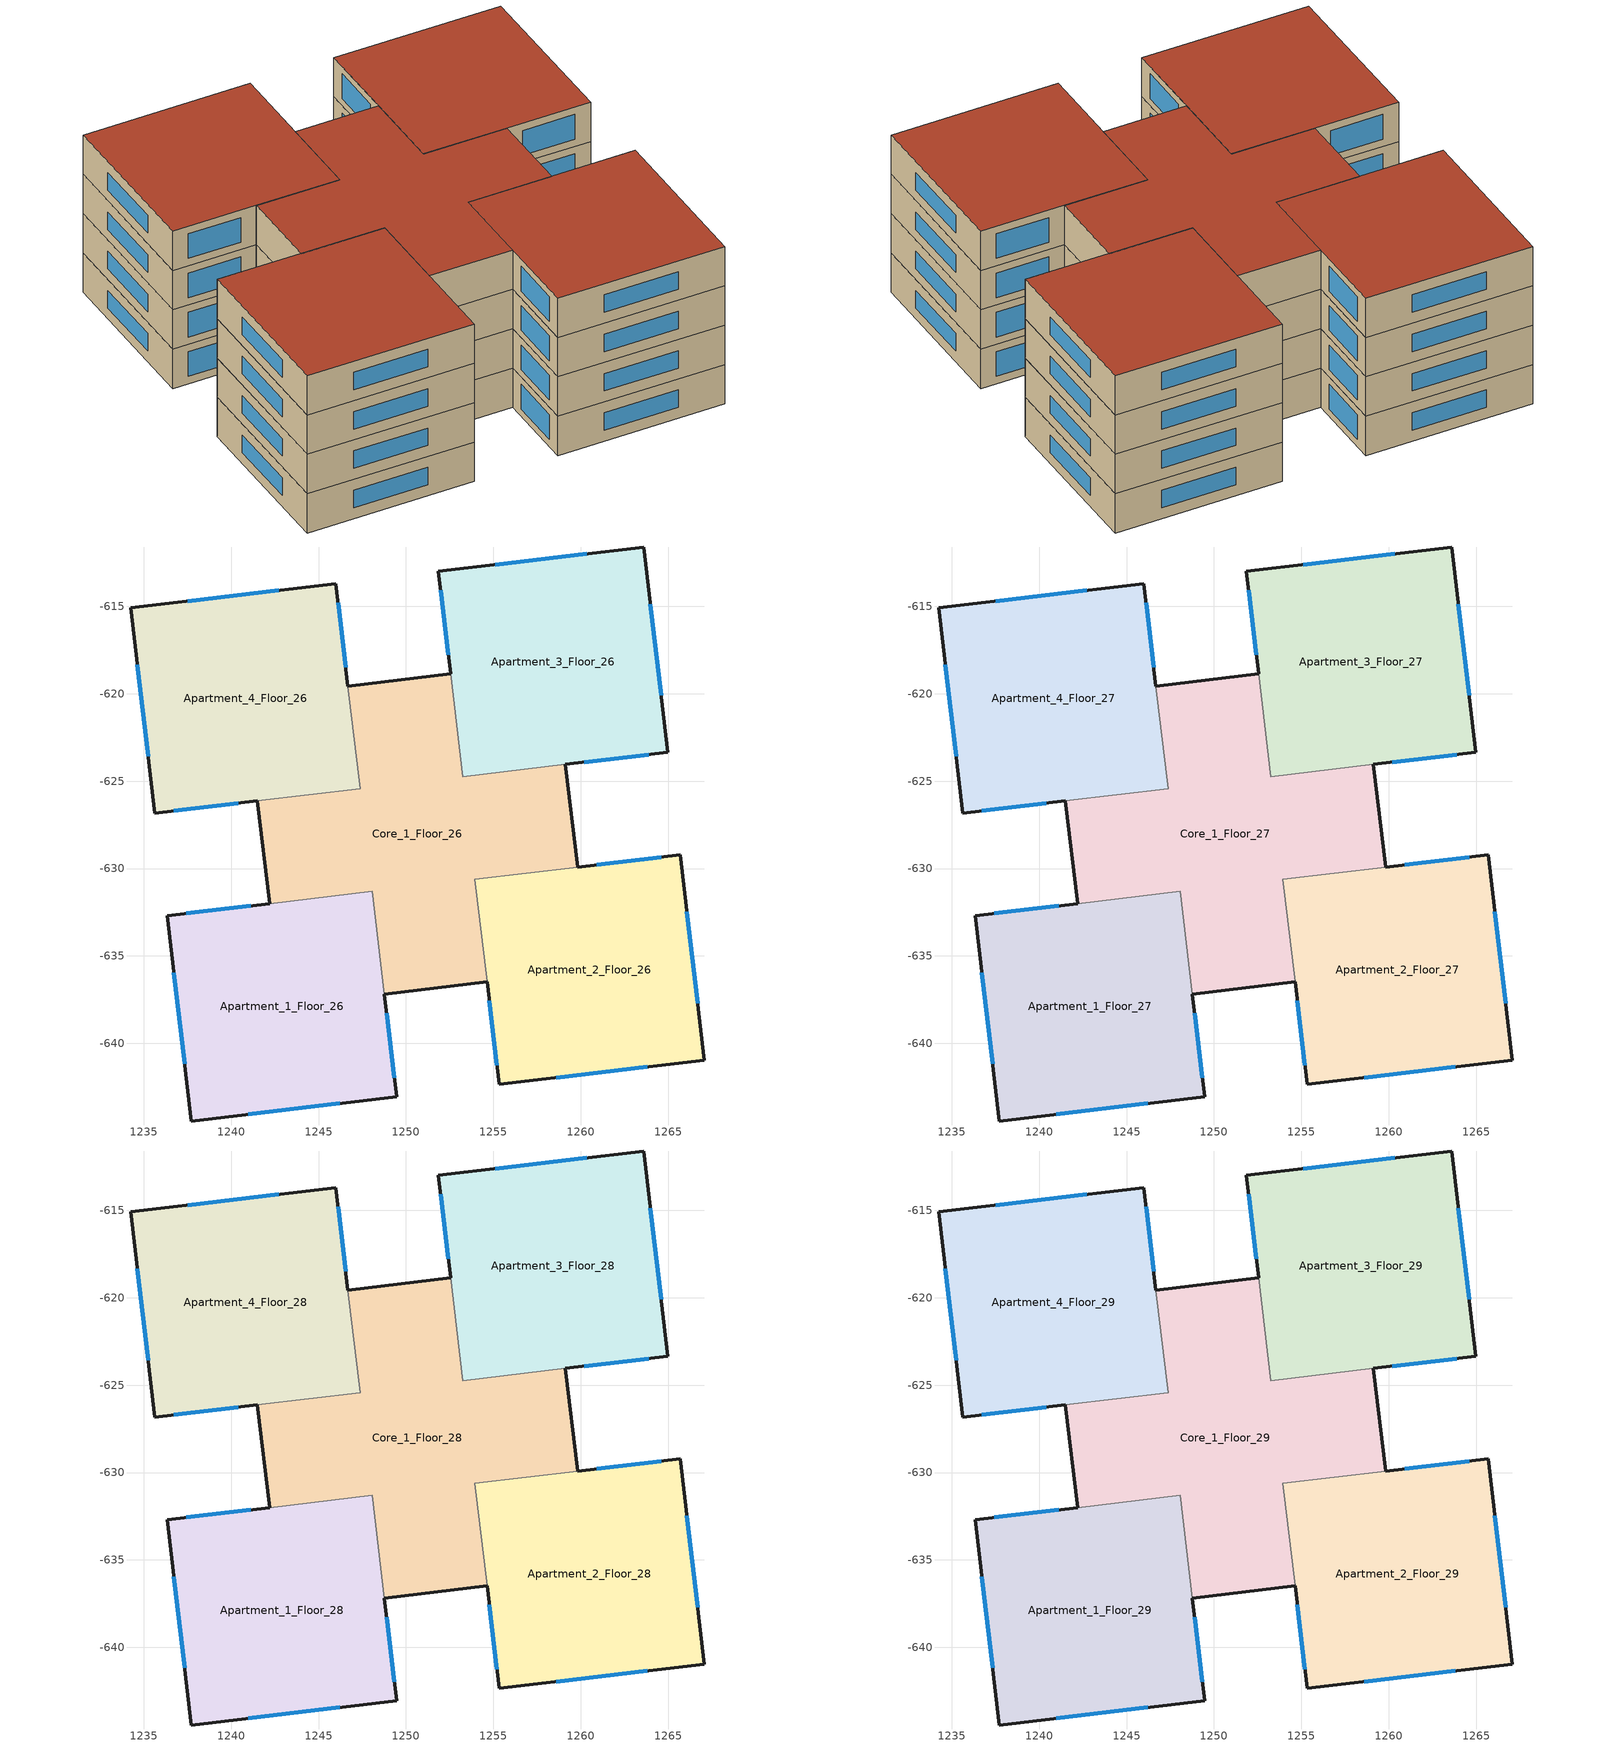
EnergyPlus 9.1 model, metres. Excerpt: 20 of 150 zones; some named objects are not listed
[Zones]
Apartment_1_Floor_26
 floor to Apartment_1_Floor_25 (IS_FLOOR_A-5282 Reversed): 1249.47,-643.05 1237.72,-644.45 1236.33,-632.7 1248.07,-631.31 z78
 wall outside (IS_WALL_ABD_5282_1_2_BLOCK): 1242.2,-632.01 1236.33,-632.7 1237.72,-644.45 1249.47,-643.05 1248.77,-637.18 z78:81
 wall to Core_1_Floor_26 (IS_INTERNALWALL_RESIDENTIAL+OFFICEREF): 1248.77,-637.18 1248.07,-631.31 1242.2,-632.01 z78:81
 window (IS_WIN_DGCL_ALUMIN_140X95_3.95_.65_.63): 1236.72,-635.97 1237.33,-641.18 / 1240.99,-644.06 1246.2,-643.44 z78.83:80.17; 1249.34,-641.96 1248.9,-638.27 / 1241.11,-632.14 1237.42,-632.57 z78.56:80.44
Apartment_2_Floor_26
 floor to Apartment_2_Floor_25 (IS_FLOOR_A-5282 Reversed): 1267.08,-640.96 1255.34,-642.36 1253.94,-630.61 1265.69,-629.22 z78
 wall outside (IS_WALL_ABD_5282_1_2_BLOCK): 1254.64,-636.49 1255.34,-642.36 1267.08,-640.96 1265.69,-629.22 1259.82,-629.92 z78:81
 wall to Core_1_Floor_26 (IS_INTERNALWALL_RESIDENTIAL+OFFICEREF): 1259.82,-629.92 1253.94,-630.61 1254.64,-636.49 z78:81
 window (IS_WIN_DGCL_ALUMIN_140X95_3.95_.65_.63): 1254.77,-637.58 1255.21,-641.26 / 1264.6,-629.35 1260.91,-629.79 z78.56:80.44; 1258.6,-641.97 1263.82,-641.35 / 1266.69,-637.7 1266.08,-632.48 z78.83:80.17
Apartment_3_Floor_26
 floor to Apartment_3_Floor_25 (IS_FLOOR_A-5282 Reversed): 1264.99,-623.35 1253.25,-624.74 1251.85,-613 1263.6,-611.6 z78
 wall outside (IS_WALL_ABD_5282_1_2_BLOCK): 1259.12,-624.04 1264.99,-623.35 1263.6,-611.6 1251.85,-613 1252.55,-618.87 z78:81
 wall to Core_1_Floor_26 (IS_INTERNALWALL_RESIDENTIAL+OFFICEREF): 1252.55,-618.87 1253.25,-624.74 1259.12,-624.04 z78:81
 window (IS_WIN_DGCL_ALUMIN_140X95_3.95_.65_.63): 1251.98,-614.09 1252.42,-617.78 / 1260.21,-623.91 1263.9,-623.48 z78.56:80.44; 1264.6,-620.08 1263.98,-614.87 / 1260.33,-611.99 1255.12,-612.61 z78.83:80.17
Apartment_4_Floor_26
 floor to Apartment_4_Floor_25 (IS_FLOOR_A-5282 Reversed): 1247.38,-625.44 1235.63,-626.83 1234.24,-615.09 1245.98,-613.69 z78
 wall outside (IS_WALL_ABD_5282_1_2_BLOCK): 1246.68,-619.57 1245.98,-613.69 1234.24,-615.09 1235.63,-626.83 1241.5,-626.13 z78:81
 wall to Core_1_Floor_26 (IS_INTERNALWALL_RESIDENTIAL+OFFICEREF): 1241.5,-626.13 1247.38,-625.44 1246.68,-619.57 z78:81
 window (IS_WIN_DGCL_ALUMIN_140X95_3.95_.65_.63): 1234.63,-618.35 1235.24,-623.57 / 1242.72,-614.08 1237.5,-614.7 z78.83:80.17; 1236.72,-626.7 1240.41,-626.26 / 1246.55,-618.47 1246.11,-614.79 z78.56:80.44
Core_1_Floor_26
 floor to Core_1_Floor_25 (IS_FLOOR_A-5282 Reversed): 1259.82,-629.92 1253.94,-630.61 1254.64,-636.49 1248.77,-637.18 1248.07,-631.31 1242.2,-632.01 1241.5,-626.13 1247.38,-625.44 1246.68,-619.57 1252.55,-618.87 1253.25,-624.74 1259.12,-624.04 z78
 wall outside (IS_WALL_ABD_5282_1_2_BLOCK): 1248.77,-637.18 1254.64,-636.49 / 1241.5,-626.13 1242.2,-632.01 / 1252.55,-618.87 1246.68,-619.57 / 1259.82,-629.92 1259.12,-624.04 z78:81
Apartment_1_Floor_27
 floor to Apartment_1_Floor_26 (IS_FLOOR_A-5282 Reversed): 1249.47,-643.05 1237.72,-644.45 1236.33,-632.7 1248.07,-631.31 z81
 wall outside (IS_WALL_ABD_5282_1_2_BLOCK): 1242.2,-632.01 1236.33,-632.7 1237.72,-644.45 1249.47,-643.05 1248.77,-637.18 z81:84
 wall to Core_1_Floor_27 (IS_INTERNALWALL_RESIDENTIAL+OFFICEREF): 1248.77,-637.18 1248.07,-631.31 1242.2,-632.01 z81:84
 window (IS_WIN_DGCL_ALUMIN_140X95_3.95_.65_.63): 1236.72,-635.97 1237.33,-641.18 / 1240.99,-644.06 1246.2,-643.44 z81.83:83.17; 1249.34,-641.96 1248.9,-638.27 / 1241.11,-632.14 1237.42,-632.57 z81.56:83.44
Apartment_2_Floor_27
 floor to Apartment_2_Floor_26 (IS_FLOOR_A-5282 Reversed): 1267.08,-640.96 1255.34,-642.36 1253.94,-630.61 1265.69,-629.22 z81
 wall outside (IS_WALL_ABD_5282_1_2_BLOCK): 1254.64,-636.49 1255.34,-642.36 1267.08,-640.96 1265.69,-629.22 1259.82,-629.92 z81:84
 wall to Core_1_Floor_27 (IS_INTERNALWALL_RESIDENTIAL+OFFICEREF): 1259.82,-629.92 1253.94,-630.61 1254.64,-636.49 z81:84
 window (IS_WIN_DGCL_ALUMIN_140X95_3.95_.65_.63): 1254.77,-637.58 1255.21,-641.26 / 1264.6,-629.35 1260.91,-629.79 z81.56:83.44; 1258.6,-641.97 1263.82,-641.35 / 1266.69,-637.7 1266.08,-632.48 z81.83:83.17
Apartment_3_Floor_27
 floor to Apartment_3_Floor_26 (IS_FLOOR_A-5282 Reversed): 1264.99,-623.35 1253.25,-624.74 1251.85,-613 1263.6,-611.6 z81
 wall outside (IS_WALL_ABD_5282_1_2_BLOCK): 1259.12,-624.04 1264.99,-623.35 1263.6,-611.6 1251.85,-613 1252.55,-618.87 z81:84
 wall to Core_1_Floor_27 (IS_INTERNALWALL_RESIDENTIAL+OFFICEREF): 1252.55,-618.87 1253.25,-624.74 1259.12,-624.04 z81:84
 window (IS_WIN_DGCL_ALUMIN_140X95_3.95_.65_.63): 1251.98,-614.09 1252.42,-617.78 / 1260.21,-623.91 1263.9,-623.48 z81.56:83.44; 1264.6,-620.08 1263.98,-614.87 / 1260.33,-611.99 1255.12,-612.61 z81.83:83.17
Apartment_4_Floor_27
 floor to Apartment_4_Floor_26 (IS_FLOOR_A-5282 Reversed): 1247.38,-625.44 1235.63,-626.83 1234.24,-615.09 1245.98,-613.69 z81
 wall outside (IS_WALL_ABD_5282_1_2_BLOCK): 1246.68,-619.57 1245.98,-613.69 1234.24,-615.09 1235.63,-626.83 1241.5,-626.13 z81:84
 wall to Core_1_Floor_27 (IS_INTERNALWALL_RESIDENTIAL+OFFICEREF): 1241.5,-626.13 1247.38,-625.44 1246.68,-619.57 z81:84
 window (IS_WIN_DGCL_ALUMIN_140X95_3.95_.65_.63): 1234.63,-618.35 1235.24,-623.57 / 1242.72,-614.08 1237.5,-614.7 z81.83:83.17; 1236.72,-626.7 1240.41,-626.26 / 1246.55,-618.47 1246.11,-614.79 z81.56:83.44
Core_1_Floor_27
 floor to Core_1_Floor_26 (IS_FLOOR_A-5282 Reversed): 1259.82,-629.92 1253.94,-630.61 1254.64,-636.49 1248.77,-637.18 1248.07,-631.31 1242.2,-632.01 1241.5,-626.13 1247.38,-625.44 1246.68,-619.57 1252.55,-618.87 1253.25,-624.74 1259.12,-624.04 z81
 wall outside (IS_WALL_ABD_5282_1_2_BLOCK): 1248.77,-637.18 1254.64,-636.49 / 1241.5,-626.13 1242.2,-632.01 / 1252.55,-618.87 1246.68,-619.57 / 1259.82,-629.92 1259.12,-624.04 z81:84
Apartment_1_Floor_28
 floor to Apartment_1_Floor_27 (IS_FLOOR_A-5282 Reversed): 1249.47,-643.05 1237.72,-644.45 1236.33,-632.7 1248.07,-631.31 z84
 wall outside (IS_WALL_ABD_5282_1_2_BLOCK): 1242.2,-632.01 1236.33,-632.7 1237.72,-644.45 1249.47,-643.05 1248.77,-637.18 z84:87
 wall to Core_1_Floor_28 (IS_INTERNALWALL_RESIDENTIAL+OFFICEREF): 1248.77,-637.18 1248.07,-631.31 1242.2,-632.01 z84:87
 window (IS_WIN_DGCL_ALUMIN_140X95_3.95_.65_.63): 1236.72,-635.97 1237.33,-641.18 / 1240.99,-644.06 1246.2,-643.44 z84.83:86.17; 1249.34,-641.96 1248.9,-638.27 / 1241.11,-632.14 1237.42,-632.57 z84.56:86.44
Apartment_2_Floor_28
 floor to Apartment_2_Floor_27 (IS_FLOOR_A-5282 Reversed): 1267.08,-640.96 1255.34,-642.36 1253.94,-630.61 1265.69,-629.22 z84
 wall outside (IS_WALL_ABD_5282_1_2_BLOCK): 1254.64,-636.49 1255.34,-642.36 1267.08,-640.96 1265.69,-629.22 1259.82,-629.92 z84:87
 wall to Core_1_Floor_28 (IS_INTERNALWALL_RESIDENTIAL+OFFICEREF): 1259.82,-629.92 1253.94,-630.61 1254.64,-636.49 z84:87
 window (IS_WIN_DGCL_ALUMIN_140X95_3.95_.65_.63): 1254.77,-637.58 1255.21,-641.26 / 1264.6,-629.35 1260.91,-629.79 z84.56:86.44; 1258.6,-641.97 1263.82,-641.35 / 1266.69,-637.7 1266.08,-632.48 z84.83:86.17
Apartment_3_Floor_28
 floor to Apartment_3_Floor_27 (IS_FLOOR_A-5282 Reversed): 1264.99,-623.35 1253.25,-624.74 1251.85,-613 1263.6,-611.6 z84
 wall outside (IS_WALL_ABD_5282_1_2_BLOCK): 1259.12,-624.04 1264.99,-623.35 1263.6,-611.6 1251.85,-613 1252.55,-618.87 z84:87
 wall to Core_1_Floor_28 (IS_INTERNALWALL_RESIDENTIAL+OFFICEREF): 1252.55,-618.87 1253.25,-624.74 1259.12,-624.04 z84:87
 window (IS_WIN_DGCL_ALUMIN_140X95_3.95_.65_.63): 1251.98,-614.09 1252.42,-617.78 / 1260.21,-623.91 1263.9,-623.48 z84.56:86.44; 1264.6,-620.08 1263.98,-614.87 / 1260.33,-611.99 1255.12,-612.61 z84.83:86.17
Apartment_4_Floor_28
 floor to Apartment_4_Floor_27 (IS_FLOOR_A-5282 Reversed): 1247.38,-625.44 1235.63,-626.83 1234.24,-615.09 1245.98,-613.69 z84
 wall outside (IS_WALL_ABD_5282_1_2_BLOCK): 1246.68,-619.57 1245.98,-613.69 1234.24,-615.09 1235.63,-626.83 1241.5,-626.13 z84:87
 wall to Core_1_Floor_28 (IS_INTERNALWALL_RESIDENTIAL+OFFICEREF): 1241.5,-626.13 1247.38,-625.44 1246.68,-619.57 z84:87
 window (IS_WIN_DGCL_ALUMIN_140X95_3.95_.65_.63): 1234.63,-618.35 1235.24,-623.57 / 1242.72,-614.08 1237.5,-614.7 z84.83:86.17; 1236.72,-626.7 1240.41,-626.26 / 1246.55,-618.47 1246.11,-614.79 z84.56:86.44
Core_1_Floor_28
 floor to Core_1_Floor_27 (IS_FLOOR_A-5282 Reversed): 1259.82,-629.92 1253.94,-630.61 1254.64,-636.49 1248.77,-637.18 1248.07,-631.31 1242.2,-632.01 1241.5,-626.13 1247.38,-625.44 1246.68,-619.57 1252.55,-618.87 1253.25,-624.74 1259.12,-624.04 z84
 wall outside (IS_WALL_ABD_5282_1_2_BLOCK): 1248.77,-637.18 1254.64,-636.49 / 1241.5,-626.13 1242.2,-632.01 / 1252.55,-618.87 1246.68,-619.57 / 1259.82,-629.92 1259.12,-624.04 z84:87
Apartment_1_Floor_29
 floor to Apartment_1_Floor_28 (IS_FLOOR_A-5282 Reversed): 1249.47,-643.05 1237.72,-644.45 1236.33,-632.7 1248.07,-631.31 z87
 wall outside (IS_WALL_ABD_5282_1_2_BLOCK): 1242.2,-632.01 1236.33,-632.7 1237.72,-644.45 1249.47,-643.05 1248.77,-637.18 z87:90
 wall to Core_1_Floor_29 (IS_INTERNALWALL_RESIDENTIAL+OFFICEREF): 1248.77,-637.18 1248.07,-631.31 1242.2,-632.01 z87:90
 window (IS_WIN_DGCL_ALUMIN_140X95_3.95_.65_.63): 1236.72,-635.97 1237.33,-641.18 / 1240.99,-644.06 1246.2,-643.44 z87.83:89.17; 1249.34,-641.96 1248.9,-638.27 / 1241.11,-632.14 1237.42,-632.57 z87.56:89.44
 roof outside (IS_ROOF-A-5282): 1236.33,-632.7 1237.72,-644.45 1249.47,-643.05 1248.07,-631.31 z90
Apartment_2_Floor_29
 floor to Apartment_2_Floor_28 (IS_FLOOR_A-5282 Reversed): 1267.08,-640.96 1255.34,-642.36 1253.94,-630.61 1265.69,-629.22 z87
 wall outside (IS_WALL_ABD_5282_1_2_BLOCK): 1254.64,-636.49 1255.34,-642.36 1267.08,-640.96 1265.69,-629.22 1259.82,-629.92 z87:90
 wall to Core_1_Floor_29 (IS_INTERNALWALL_RESIDENTIAL+OFFICEREF): 1259.82,-629.92 1253.94,-630.61 1254.64,-636.49 z87:90
 window (IS_WIN_DGCL_ALUMIN_140X95_3.95_.65_.63): 1254.77,-637.58 1255.21,-641.26 / 1264.6,-629.35 1260.91,-629.79 z87.56:89.44; 1258.6,-641.97 1263.82,-641.35 / 1266.69,-637.7 1266.08,-632.48 z87.83:89.17
 roof outside (IS_ROOF-A-5282): 1253.94,-630.61 1255.34,-642.36 1267.08,-640.96 1265.69,-629.22 z90
Apartment_3_Floor_29
 floor to Apartment_3_Floor_28 (IS_FLOOR_A-5282 Reversed): 1264.99,-623.35 1253.25,-624.74 1251.85,-613 1263.6,-611.6 z87
 wall outside (IS_WALL_ABD_5282_1_2_BLOCK): 1259.12,-624.04 1264.99,-623.35 1263.6,-611.6 1251.85,-613 1252.55,-618.87 z87:90
 wall to Core_1_Floor_29 (IS_INTERNALWALL_RESIDENTIAL+OFFICEREF): 1252.55,-618.87 1253.25,-624.74 1259.12,-624.04 z87:90
 window (IS_WIN_DGCL_ALUMIN_140X95_3.95_.65_.63): 1251.98,-614.09 1252.42,-617.78 / 1260.21,-623.91 1263.9,-623.48 z87.56:89.44; 1264.6,-620.08 1263.98,-614.87 / 1260.33,-611.99 1255.12,-612.61 z87.83:89.17
 roof outside (IS_ROOF-A-5282): 1251.85,-613 1253.25,-624.74 1264.99,-623.35 1263.6,-611.6 z90
Apartment_4_Floor_29
 floor to Apartment_4_Floor_28 (IS_FLOOR_A-5282 Reversed): 1247.38,-625.44 1235.63,-626.83 1234.24,-615.09 1245.98,-613.69 z87
 wall outside (IS_WALL_ABD_5282_1_2_BLOCK): 1246.68,-619.57 1245.98,-613.69 1234.24,-615.09 1235.63,-626.83 1241.5,-626.13 z87:90
 wall to Core_1_Floor_29 (IS_INTERNALWALL_RESIDENTIAL+OFFICEREF): 1241.5,-626.13 1247.38,-625.44 1246.68,-619.57 z87:90
 window (IS_WIN_DGCL_ALUMIN_140X95_3.95_.65_.63): 1234.63,-618.35 1235.24,-623.57 / 1242.72,-614.08 1237.5,-614.7 z87.83:89.17; 1236.72,-626.7 1240.41,-626.26 / 1246.55,-618.47 1246.11,-614.79 z87.56:89.44
 roof outside (IS_ROOF-A-5282): 1234.24,-615.09 1235.63,-626.83 1247.38,-625.44 1245.98,-613.69 z90
Core_1_Floor_29
 floor to Core_1_Floor_28 (IS_FLOOR_A-5282 Reversed): 1259.82,-629.92 1253.94,-630.61 1254.64,-636.49 1248.77,-637.18 1248.07,-631.31 1242.2,-632.01 1241.5,-626.13 1247.38,-625.44 1246.68,-619.57 1252.55,-618.87 1253.25,-624.74 1259.12,-624.04 z87
 wall outside (IS_WALL_ABD_5282_1_2_BLOCK): 1248.77,-637.18 1254.64,-636.49 / 1241.5,-626.13 1242.2,-632.01 / 1252.55,-618.87 1246.68,-619.57 / 1259.82,-629.92 1259.12,-624.04 z87:90
 roof outside (IS_ROOF-A-5282): 1246.68,-619.57 1247.38,-625.44 1241.5,-626.13 1242.2,-632.01 1248.07,-631.31 1248.77,-637.18 1254.64,-636.49 1253.94,-630.61 1259.82,-629.92 1259.12,-624.04 1253.25,-624.74 1252.55,-618.87 z90
[Building]
Building 1: North Axis {deg}=0; Terrain=City; Solar Distribution=FullExterior; Maximum Number of Warmup Days=25; Minimum Number of Warmup Days=6
[Site:Location]
Tel Aviv-Bet Dagan	ISR: Latitude {deg}=32; Longitude {deg}=34.82; Time Zone {hr}=2; Elevation {m}=35
[SizingPeriod:DesignDay] Month=8; Day of Month=21; Day Type=SummerDesignDay; Daily Dry-Bulb Temperature Range {deltaC}=11.03; Dry-Bulb Temperature Range Modifier Type=DefaultMultipliers; Barometric Pressure {Pa}=100942; Wind Speed {m/s}=5.1; Wind Direction {deg}=259; Rain Indicator=No; Snow Indicator=No; Daylight Saving Time Indicator=No; Solar Model Indicator=ASHRAEClearSky; Sky Clearness=1.2
Name | Maximum Dry-Bulb Temperature {C} | Humidity Condition Type | Wetbulb or DewPoint at Maximum Dry-Bulb {C} | Enthalpy at Maximum Dry-Bulb {J/kg}
Ann Clg .4% Condns DB=>MWB | 33.5 | Wetbulb | 18.92
Ann Clg .4% Condns DP=>MDB | 24.5 | Dewpoint | 23.6
Ann Clg .4% Condns Enth=>MDB | 27.5 | Enthalpy |  | 75935
Ann Clg .4% Condns WB=>MDB | 32.8 | Wetbulb | 25.028
[Material] Roughness=MediumRough; Thermal Absorptance=0.9; Visible Absorptance=0.7
Name | Thickness {m} | Conductivity {W/m-K} | Density {kg/m3} | Specific Heat {J/kg-K} | Solar Absorptance
IS_Bitumen | 0.005 | 0.17 | 1100 | 1660 | 0.45
IS_CB1-13-23x50x25-095 | 0.23 | 0.25 | 825 | 970 | 0.44
IS_CB42-4-10x50x20-020 | 0.1 | 0.55 | 893 | 970 | 0.44
IS_Cement Mortar | 0.025 | 1.4 | 2000 | 900 | 0.4
IS_Light Concrete w/light Coarse Aggregate w/Non Quartz Sand-1600 | 0.05 | 1 | 1600 | 970 | 0.44
IS_Lime-Cement Mortar | 0.02 | 0.87 | 1800 | 860 | 0.4
IS_Marble | 0.04 | 3.5 | 2800 | 900 | 0.76
IS_Regular Concrete w/regular aggregate and w/Quartz sand_14cm | 0.14 | 2.1 | 2400 | 970 | 0.44
IS_Rigid-Polystyrene-Foam-made-from-granular-material-3cm | 0.03 | 0.04 | 20 | 1300 | 0.44
IS_Rigid-Polystyrene-Foam-made-from-granular-material-4.5cm | 0.045 | 0.04 | 20 | 1300 | 0.44
IS_Rigid-Polystyrene-Foam-made-from-granular-material-4cm | 0.04 | 0.04 | 20 | 1300 | 0.44
IS_Sand | 0.1 | 1.4 | 1600 | 830 | 0.44
[WindowMaterial:Blind] Slat Orientation=Horizontal; Slat Width {m}=0.025; Slat Separation {m}=0.018; Slat Thickness {m}=0.00025; Slat Angle {deg}=89.1; Slat Conductivity {W/m-K}=0.1; Slat Beam Solar Transmittance=0.2; Front Side Slat Beam Solar Reflectance=0.2; Back Side Slat Beam Solar Reflectance=0.2; Slat Diffuse Solar Transmittance=0.2; Front Side Slat Diffuse Solar Reflectance=0.2; Back Side Slat Diffuse Solar Reflectance=0.2; Slat Beam Visible Transmittance=0.2; Front Side Slat Beam Visible Reflectance=0.2; Back Side Slat Beam Visible Reflectance=0.2; Slat Diffuse Visible Transmittance=0.2; Front Side Slat Diffuse Visible Reflectance=0.2; Back Side Slat Diffuse Visible Reflectance=0.2; Slat Infrared Hemispherical Transmittance=0; Front Side Slat Infrared Hemispherical Emissivity=0.9; Back Side Slat Infrared Hemispherical Emissivity=0.9; Blind to Glass Distance {m}=0.0624985; Blind Top Opening Multiplier=1; Blind Bottom Opening Multiplier=1; Blind Left Side Opening Multiplier=1; Blind Right Side Opening Multiplier=1; Minimum Slat Angle {deg}=0; Maximum Slat Angle {deg}=180
IS_BLIND-Horizontal-0.025-0.018-89.0999985212-0.062498457901; IS_BLIND-Horizontal-0.025-0.018-89.0999987926-0.0624984579019; IS_BLIND-Horizontal-0.025-0.018-89.0999991462-0.0624984579031; IS_BLIND-Horizontal-0.025-0.018-89.1-0.062498457906; IS_BLIND-Horizontal-0.025-0.018-89.1000008538-0.0624984579089; IS_BLIND-Horizontal-0.025-0.018-89.1000012074-0.0624984579102
[WindowMaterial:SimpleGlazingSystem]
ISw_DgCl_Alumin_140x95_3.95_.65_.63: U-Factor {W/m2-K}=3.95; Solar Heat Gain Coefficient=0.65; Visible Transmittance=0.63
[Construction]
IS_FLOOR_A-5282 Reversed: IS_Marble, IS_Cement Mortar, IS_Sand, IS_Light Concrete w/light Coarse Aggregate w/Non Quartz Sand-1600, IS_Rigid-Polystyrene-Foam-made-from-granular-material-4cm, IS_Regular Concrete w/regular aggregate and w/Quartz sand_14cm, IS_Cement Mortar
IS_INTERNALWALL_RESIDENTIAL+OFFICEREF: IS_Lime-Cement Mortar, IS_CB42-4-10x50x20-020, IS_Cement Mortar
IS_ROOF-A-5282: IS_Bitumen, IS_Light Concrete w/light Coarse Aggregate w/Non Quartz Sand-1600, IS_Rigid-Polystyrene-Foam-made-from-granular-material-4.5cm, IS_Regular Concrete w/regular aggregate and w/Quartz sand_14cm, IS_Lime-Cement Mortar
IS_WALL_ABD_5282_1_2_BLOCK: IS_Cement Mortar, IS_Rigid-Polystyrene-Foam-made-from-granular-material-3cm, IS_CB1-13-23x50x25-095, IS_Lime-Cement Mortar
IS_WIN_DGCL_ALUMIN_140X95_3.95_.65_.63: ISw_DgCl_Alumin_140x95_3.95_.65_.63
[Zone]
Apartment_1_Floor_26; Apartment_1_Floor_27; Apartment_1_Floor_28; Apartment_1_Floor_29; Apartment_2_Floor_26; Apartment_2_Floor_27; Apartment_2_Floor_28; Apartment_2_Floor_29; Apartment_3_Floor_26; Apartment_3_Floor_27; Apartment_3_Floor_28; Apartment_3_Floor_29; Apartment_4_Floor_26; Apartment_4_Floor_27; Apartment_4_Floor_28; Apartment_4_Floor_29; Core_1_Floor_26; Core_1_Floor_27; Core_1_Floor_28; Core_1_Floor_29
[InternalMass] Construction=IS_INTERNALWALL_RESIDENTIAL+OFFICEREF; Surface Area {m2}=243.354
Name | Zone
Apartment_1_Floor_26-Interior walls | Apartment_1_Floor_26
Apartment_1_Floor_27-Interior walls | Apartment_1_Floor_27
Apartment_1_Floor_28-Interior walls | Apartment_1_Floor_28
Apartment_1_Floor_29-Interior walls | Apartment_1_Floor_29
Apartment_2_Floor_26-Interior walls | Apartment_2_Floor_26
Apartment_2_Floor_27-Interior walls | Apartment_2_Floor_27
Apartment_2_Floor_28-Interior walls | Apartment_2_Floor_28
Apartment_2_Floor_29-Interior walls | Apartment_2_Floor_29
Apartment_3_Floor_26-Interior walls | Apartment_3_Floor_26
Apartment_3_Floor_27-Interior walls | Apartment_3_Floor_27
Apartment_3_Floor_28-Interior walls | Apartment_3_Floor_28
Apartment_3_Floor_29-Interior walls | Apartment_3_Floor_29
Apartment_4_Floor_26-Interior walls | Apartment_4_Floor_26
Apartment_4_Floor_27-Interior walls | Apartment_4_Floor_27
Apartment_4_Floor_28-Interior walls | Apartment_4_Floor_28
Apartment_4_Floor_29-Interior walls | Apartment_4_Floor_29
[Daylighting:Controls] Lighting Control Type=Continuous; Glare Calculation Azimuth Angle of View Direction Clockwise from Zone y-Axis {deg}=0; Maximum Allowable Discomfort Glare Index=22; Fraction of Zone Controlled by Reference Point 1=1; Illuminance Setpoint at Reference Point 1 {lux}=500
Name | Zone | Glare Calculation Daylighting Reference Point | Daylighting Reference Point Name 1
Apartment_1_Floor_26 DaylightingControls | Apartment_1_Floor_26 | Daylighting Control 30 | Daylighting Control 30
Apartment_1_Floor_27 DaylightingControls | Apartment_1_Floor_27 | Daylighting Control 31 | Daylighting Control 31
Apartment_1_Floor_28 DaylightingControls | Apartment_1_Floor_28 | Daylighting Control 32 | Daylighting Control 32
Apartment_1_Floor_29 DaylightingControls | Apartment_1_Floor_29 | Daylighting Control 33 | Daylighting Control 33
Apartment_2_Floor_26 DaylightingControls | Apartment_2_Floor_26 | Daylighting Control 59 | Daylighting Control 59
Apartment_2_Floor_27 DaylightingControls | Apartment_2_Floor_27 | Daylighting Control 60 | Daylighting Control 60
Apartment_2_Floor_28 DaylightingControls | Apartment_2_Floor_28 | Daylighting Control 61 | Daylighting Control 61
Apartment_2_Floor_29 DaylightingControls | Apartment_2_Floor_29 | Daylighting Control 62 | Daylighting Control 62
Apartment_3_Floor_26 DaylightingControls | Apartment_3_Floor_26 | Daylighting Control 88 | Daylighting Control 88
Apartment_3_Floor_27 DaylightingControls | Apartment_3_Floor_27 | Daylighting Control 89 | Daylighting Control 89
Apartment_3_Floor_28 DaylightingControls | Apartment_3_Floor_28 | Daylighting Control 90 | Daylighting Control 90
Apartment_3_Floor_29 DaylightingControls | Apartment_3_Floor_29 | Daylighting Control 91 | Daylighting Control 91
Apartment_4_Floor_26 DaylightingControls | Apartment_4_Floor_26 | Daylighting Control 117 | Daylighting Control 117
Apartment_4_Floor_27 DaylightingControls | Apartment_4_Floor_27 | Daylighting Control 118 | Daylighting Control 118
Apartment_4_Floor_28 DaylightingControls | Apartment_4_Floor_28 | Daylighting Control 119 | Daylighting Control 119
Apartment_4_Floor_29 DaylightingControls | Apartment_4_Floor_29 | Daylighting Control 120 | Daylighting Control 120
[ZoneControl:Thermostat] Control Object Type 1=ThermostatSetpoint:DualSetpoint
Name | Zone or ZoneList | Control Type Schedule | Control Name 1
Apartment_1_Floor_26 Thermostat | Apartment_1_Floor_26 | Apartment_1_Floor_26 Thermostat Schedule | dualSetPtThermostatApartment_1_Floor_26
Apartment_1_Floor_27 Thermostat | Apartment_1_Floor_27 | Apartment_1_Floor_27 Thermostat Schedule | dualSetPtThermostatApartment_1_Floor_27
Apartment_1_Floor_28 Thermostat | Apartment_1_Floor_28 | Apartment_1_Floor_28 Thermostat Schedule | dualSetPtThermostatApartment_1_Floor_28
Apartment_1_Floor_29 Thermostat | Apartment_1_Floor_29 | Apartment_1_Floor_29 Thermostat Schedule | dualSetPtThermostatApartment_1_Floor_29
Apartment_2_Floor_26 Thermostat | Apartment_2_Floor_26 | Apartment_2_Floor_26 Thermostat Schedule | dualSetPtThermostatApartment_2_Floor_26
Apartment_2_Floor_27 Thermostat | Apartment_2_Floor_27 | Apartment_2_Floor_27 Thermostat Schedule | dualSetPtThermostatApartment_2_Floor_27
Apartment_2_Floor_28 Thermostat | Apartment_2_Floor_28 | Apartment_2_Floor_28 Thermostat Schedule | dualSetPtThermostatApartment_2_Floor_28
Apartment_2_Floor_29 Thermostat | Apartment_2_Floor_29 | Apartment_2_Floor_29 Thermostat Schedule | dualSetPtThermostatApartment_2_Floor_29
Apartment_3_Floor_26 Thermostat | Apartment_3_Floor_26 | Apartment_3_Floor_26 Thermostat Schedule | dualSetPtThermostatApartment_3_Floor_26
Apartment_3_Floor_27 Thermostat | Apartment_3_Floor_27 | Apartment_3_Floor_27 Thermostat Schedule | dualSetPtThermostatApartment_3_Floor_27
Apartment_3_Floor_28 Thermostat | Apartment_3_Floor_28 | Apartment_3_Floor_28 Thermostat Schedule | dualSetPtThermostatApartment_3_Floor_28
Apartment_3_Floor_29 Thermostat | Apartment_3_Floor_29 | Apartment_3_Floor_29 Thermostat Schedule | dualSetPtThermostatApartment_3_Floor_29
Apartment_4_Floor_26 Thermostat | Apartment_4_Floor_26 | Apartment_4_Floor_26 Thermostat Schedule | dualSetPtThermostatApartment_4_Floor_26
Apartment_4_Floor_27 Thermostat | Apartment_4_Floor_27 | Apartment_4_Floor_27 Thermostat Schedule | dualSetPtThermostatApartment_4_Floor_27
Apartment_4_Floor_28 Thermostat | Apartment_4_Floor_28 | Apartment_4_Floor_28 Thermostat Schedule | dualSetPtThermostatApartment_4_Floor_28
Apartment_4_Floor_29 Thermostat | Apartment_4_Floor_29 | Apartment_4_Floor_29 Thermostat Schedule | dualSetPtThermostatApartment_4_Floor_29
[ThermostatSetpoint:DualSetpoint] Heating Setpoint Temperature Schedule=IS_RES_HEATING_SETPOINT; Cooling Setpoint Temperature Schedule=IS_RES_COOLING_SETPOINT
dualSetPtThermostatApartment_1_Floor_26; dualSetPtThermostatApartment_1_Floor_27; dualSetPtThermostatApartment_1_Floor_28; dualSetPtThermostatApartment_1_Floor_29; dualSetPtThermostatApartment_2_Floor_26; dualSetPtThermostatApartment_2_Floor_27; dualSetPtThermostatApartment_2_Floor_28; dualSetPtThermostatApartment_2_Floor_29; dualSetPtThermostatApartment_3_Floor_26; dualSetPtThermostatApartment_3_Floor_27; dualSetPtThermostatApartment_3_Floor_28; dualSetPtThermostatApartment_3_Floor_29; dualSetPtThermostatApartment_4_Floor_26; dualSetPtThermostatApartment_4_Floor_27; dualSetPtThermostatApartment_4_Floor_28; dualSetPtThermostatApartment_4_Floor_29
[DesignSpecification:OutdoorAir]
Apartment_1_Floor_0_DSOA: Outdoor Air Method=Sum; Outdoor Air Flow per Person {m3/s-person}=0.0023595; Outdoor Air Flow per Zone Floor Area {m3/s-m2}=0.000304801; Outdoor Air Flow per Zone {m3/s}=0; Outdoor Air Flow Air Changes per Hour {1/hr}=0
[Zone equipment]
Apartment_1_Floor_26: Apartment_1_Floor_26 IDEAL LOADS AIR SYSTEM
Apartment_1_Floor_27: Apartment_1_Floor_27 IDEAL LOADS AIR SYSTEM
Apartment_1_Floor_28: Apartment_1_Floor_28 IDEAL LOADS AIR SYSTEM
Apartment_1_Floor_29: Apartment_1_Floor_29 IDEAL LOADS AIR SYSTEM
Apartment_2_Floor_26: Apartment_2_Floor_26 IDEAL LOADS AIR SYSTEM
Apartment_2_Floor_27: Apartment_2_Floor_27 IDEAL LOADS AIR SYSTEM
Apartment_2_Floor_28: Apartment_2_Floor_28 IDEAL LOADS AIR SYSTEM
Apartment_2_Floor_29: Apartment_2_Floor_29 IDEAL LOADS AIR SYSTEM
Apartment_3_Floor_26: Apartment_3_Floor_26 IDEAL LOADS AIR SYSTEM
Apartment_3_Floor_27: Apartment_3_Floor_27 IDEAL LOADS AIR SYSTEM
Apartment_3_Floor_28: Apartment_3_Floor_28 IDEAL LOADS AIR SYSTEM
Apartment_3_Floor_29: Apartment_3_Floor_29 IDEAL LOADS AIR SYSTEM
Apartment_4_Floor_26: Apartment_4_Floor_26 IDEAL LOADS AIR SYSTEM
Apartment_4_Floor_27: Apartment_4_Floor_27 IDEAL LOADS AIR SYSTEM
Apartment_4_Floor_28: Apartment_4_Floor_28 IDEAL LOADS AIR SYSTEM
Apartment_4_Floor_29: Apartment_4_Floor_29 IDEAL LOADS AIR SYSTEM
[Sizing:Zone] Zone Cooling Design Supply Air Temperature Input Method=SupplyAirTemperature; Zone Cooling Design Supply Air Temperature {C}=14; Zone Cooling Design Supply Air Temperature Difference {deltaC}=11.11; Zone Heating Design Supply Air Temperature Input Method=SupplyAirTemperature; Zone Heating Design Supply Air Temperature {C}=40; Zone Heating Design Supply Air Temperature Difference {deltaC}=11.11; Zone Cooling Design Supply Air Humidity Ratio {kgWater/kgDryAir}=0.0085; Zone Heating Design Supply Air Humidity Ratio {kgWater/kgDryAir}=0.008; Design Specification Outdoor Air Object=Apartment_1_Floor_0_DSOA; Cooling Design Air Flow Method=DesignDay; Cooling Design Air Flow Rate {m3/s}=0; Cooling Minimum Air Flow per Zone Floor Area {m3/s-m2}=0.000762; Cooling Minimum Air Flow {m3/s}=0; Cooling Minimum Air Flow Fraction=0; Heating Design Air Flow Method=DesignDay; Heating Design Air Flow Rate {m3/s}=0; Heating Maximum Air Flow per Zone Floor Area {m3/s-m2}=0.002032; Heating Maximum Air Flow {m3/s}=0.141576; Heating Maximum Air Flow Fraction=0.3; Account for Dedicated Outdoor Air System=No
Name | Design Specification Zone Air Distribution Object
Apartment_1_Floor_26 | Apartment_1_Floor_26 Design Spec Zone Air Dist
Apartment_1_Floor_27 | Apartment_1_Floor_27 Design Spec Zone Air Dist
Apartment_1_Floor_28 | Apartment_1_Floor_28 Design Spec Zone Air Dist
Apartment_1_Floor_29 | Apartment_1_Floor_29 Design Spec Zone Air Dist
Apartment_2_Floor_26 | Apartment_2_Floor_26 Design Spec Zone Air Dist
Apartment_2_Floor_27 | Apartment_2_Floor_27 Design Spec Zone Air Dist
Apartment_2_Floor_28 | Apartment_2_Floor_28 Design Spec Zone Air Dist
Apartment_2_Floor_29 | Apartment_2_Floor_29 Design Spec Zone Air Dist
Apartment_3_Floor_26 | Apartment_3_Floor_26 Design Spec Zone Air Dist
Apartment_3_Floor_27 | Apartment_3_Floor_27 Design Spec Zone Air Dist
Apartment_3_Floor_28 | Apartment_3_Floor_28 Design Spec Zone Air Dist
Apartment_3_Floor_29 | Apartment_3_Floor_29 Design Spec Zone Air Dist
Apartment_4_Floor_26 | Apartment_4_Floor_26 Design Spec Zone Air Dist
Apartment_4_Floor_27 | Apartment_4_Floor_27 Design Spec Zone Air Dist
Apartment_4_Floor_28 | Apartment_4_Floor_28 Design Spec Zone Air Dist
Apartment_4_Floor_29 | Apartment_4_Floor_29 Design Spec Zone Air Dist
[DesignSpecification:ZoneAirDistribution] Zone Air Distribution Effectiveness in Cooling Mode=1; Zone Air Distribution Effectiveness in Heating Mode=1
Apartment_1_Floor_26 Design Spec Zone Air Dist; Apartment_1_Floor_27 Design Spec Zone Air Dist; Apartment_1_Floor_28 Design Spec Zone Air Dist; Apartment_1_Floor_29 Design Spec Zone Air Dist; Apartment_2_Floor_26 Design Spec Zone Air Dist; Apartment_2_Floor_27 Design Spec Zone Air Dist; Apartment_2_Floor_28 Design Spec Zone Air Dist; Apartment_2_Floor_29 Design Spec Zone Air Dist; Apartment_3_Floor_26 Design Spec Zone Air Dist; Apartment_3_Floor_27 Design Spec Zone Air Dist; Apartment_3_Floor_28 Design Spec Zone Air Dist; Apartment_3_Floor_29 Design Spec Zone Air Dist; Apartment_4_Floor_26 Design Spec Zone Air Dist; Apartment_4_Floor_27 Design Spec Zone Air Dist; Apartment_4_Floor_28 Design Spec Zone Air Dist; Apartment_4_Floor_29 Design Spec Zone Air Dist
[WindowShadingControl] Shading Type=ExteriorBlind; Shading Control Type=OnIfScheduleAllows; Schedule=IS_RES_BLINDS; Shading Control Is Scheduled=Yes; Glare Control Is Active=No; Multiple Surface Control Type=Group
Name | Zone | Shading Device Material | Fenestration Surface Name 1 | Fenestration Surface Name 2 | Fenestration Surface Name 3
Shading Control 132 | Apartment_2_Floor_26 | IS_BLIND-Horizontal-0.025-0.018-89.0999987926-0.0624984579019 | Apartment_2_Floor_26_Srf_2_glz_0_19bb2db57aca4469abd2
Shading Control 133 | Apartment_2_Floor_26 | IS_BLIND-Horizontal-0.025-0.018-89.1-0.062498457906 | Apartment_2_Floor_26_Srf_3_glz_0_36ff694380f84435aaab | Apartment_2_Floor_26_Srf_5_glz_0_080a1dd490d6423d8620 | Apartment_2_Floor_26_Srf_4_glz_0_2d02cb3739eb45b8be53
Shading Control 134 | Apartment_2_Floor_27 | IS_BLIND-Horizontal-0.025-0.018-89.0999991462-0.0624984579031 | Apartment_2_Floor_27_Srf_2_glz_0_6232f50bb2314c088b09 | Apartment_2_Floor_27_Srf_4_glz_0_23ebaf02c9414d289843
Shading Control 135 | Apartment_2_Floor_27 | IS_BLIND-Horizontal-0.025-0.018-89.1-0.062498457906 | Apartment_2_Floor_27_Srf_3_glz_0_81d3821e971749bb9d5c | Apartment_2_Floor_27_Srf_5_glz_0_bd0f8963b74e4ad79b65
Shading Control 136 | Apartment_2_Floor_28 | IS_BLIND-Horizontal-0.025-0.018-89.1-0.062498457906 | Apartment_2_Floor_28_Srf_2_glz_0_6037f7e9c6f541d5a63e | Apartment_2_Floor_28_Srf_3_glz_0_02bd051cc59b49b7b01f | Apartment_2_Floor_28_Srf_4_glz_0_221818a851c948a38015
Shading Control 137 | Apartment_2_Floor_28 | IS_BLIND-Horizontal-0.025-0.018-89.0999987926-0.0624984579019 | Apartment_2_Floor_28_Srf_5_glz_0_8205778f09c44ba8a51f
Shading Control 138 | Apartment_2_Floor_29 | IS_BLIND-Horizontal-0.025-0.018-89.1-0.062498457906 | Apartment_2_Floor_29_Srf_2_glz_0_11e5024e99a644848a3b | Apartment_2_Floor_29_Srf_4_glz_0_efe77d4239574afd8100 | Apartment_2_Floor_29_Srf_3_glz_0_fd07b2a62b5c48508a6d
Shading Control 139 | Apartment_2_Floor_29 | IS_BLIND-Horizontal-0.025-0.018-89.1000008538-0.0624984579089 | Apartment_2_Floor_29_Srf_5_glz_0_e51ae169f1f448c79429
Shading Control 209 | Apartment_3_Floor_26 | IS_BLIND-Horizontal-0.025-0.018-89.0999991462-0.0624984579031 | Apartment_3_Floor_26_Srf_2_glz_0_cef2d001bbcf4ba79149 | Apartment_3_Floor_26_Srf_4_glz_0_db512ecf8a804cb588d1
Shading Control 210 | Apartment_3_Floor_26 | IS_BLIND-Horizontal-0.025-0.018-89.1-0.062498457906 | Apartment_3_Floor_26_Srf_3_glz_0_b7722ede737b4d75b3c7 | Apartment_3_Floor_26_Srf_5_glz_0_bd5fe96809384da5bf58
Shading Control 211 | Apartment_3_Floor_27 | IS_BLIND-Horizontal-0.025-0.018-89.0999987926-0.0624984579019 | Apartment_3_Floor_27_Srf_2_glz_0_751f2284c56f463a8882
Shading Control 212 | Apartment_3_Floor_27 | IS_BLIND-Horizontal-0.025-0.018-89.0999985212-0.062498457901 | Apartment_3_Floor_27_Srf_3_glz_0_d4fa3d77145e4e439db3
Shading Control 213 | Apartment_3_Floor_27 | IS_BLIND-Horizontal-0.025-0.018-89.0999991462-0.0624984579031 | Apartment_3_Floor_27_Srf_4_glz_0_34dfbe30b103496492c5 | Apartment_3_Floor_27_Srf_5_glz_0_dd2af0bbcc2d4f0f86a2
Shading Control 214 | Apartment_3_Floor_28 | IS_BLIND-Horizontal-0.025-0.018-89.0999991462-0.0624984579031 | Apartment_3_Floor_28_Srf_2_glz_0_dc252aadd94e4c72ade9 | Apartment_3_Floor_28_Srf_4_glz_0_42407002fc8741e0b4f1
Shading Control 215 | Apartment_3_Floor_28 | IS_BLIND-Horizontal-0.025-0.018-89.1-0.062498457906 | Apartment_3_Floor_28_Srf_5_glz_0_af2043ace0784e50914f | Apartment_3_Floor_28_Srf_3_glz_0_ee60e1c731ed40f590b7
Shading Control 216 | Apartment_3_Floor_29 | IS_BLIND-Horizontal-0.025-0.018-89.1-0.062498457906 | Apartment_3_Floor_29_Srf_3_glz_0_0dbb9a70009d42179eae | Apartment_3_Floor_29_Srf_2_glz_0_4fa7199d3cf44b83be0c | Apartment_3_Floor_29_Srf_4_glz_0_27b2ddc0486b4e8192cb
Shading Control 217 | Apartment_3_Floor_29 | IS_BLIND-Horizontal-0.025-0.018-89.1000008538-0.0624984579089 | Apartment_3_Floor_29_Srf_5_glz_0_ca15e82a60cd4692a661
Shading Control 282 | Apartment_4_Floor_26 | IS_BLIND-Horizontal-0.025-0.018-89.0999987926-0.0624984579019 | Apartment_4_Floor_26_Srf_2_glz_0_307de48e7c894a219298
Shading Control 283 | Apartment_4_Floor_26 | IS_BLIND-Horizontal-0.025-0.018-89.1-0.062498457906 | Apartment_4_Floor_26_Srf_4_glz_0_ade341ff557045f38a49 | Apartment_4_Floor_26_Srf_3_glz_0_df68975f9f46404da431
Shading Control 284 | Apartment_4_Floor_26 | IS_BLIND-Horizontal-0.025-0.018-89.1000012074-0.0624984579102 | Apartment_4_Floor_26_Srf_5_glz_0_411683b211734edd938b
Shading Control 285 | Apartment_4_Floor_27 | IS_BLIND-Horizontal-0.025-0.018-89.1-0.062498457906 | Apartment_4_Floor_27_Srf_2_glz_0_95cd16c86821482a8591
Shading Control 286 | Apartment_4_Floor_27 | IS_BLIND-Horizontal-0.025-0.018-89.1000012074-0.0624984579102 | Apartment_4_Floor_27_Srf_3_glz_0_ed20a74dd4e14cce8cb6
Shading Control 287 | Apartment_4_Floor_27 | IS_BLIND-Horizontal-0.025-0.018-89.0999991462-0.0624984579031 | Apartment_4_Floor_27_Srf_4_glz_0_7c5aaf1249bd4b1ba22a
Shading Control 288 | Apartment_4_Floor_27 | IS_BLIND-Horizontal-0.025-0.018-89.1000008538-0.0624984579089 | Apartment_4_Floor_27_Srf_5_glz_0_d8ef69cf499f4d30b719
Shading Control 289 | Apartment_4_Floor_28 | IS_BLIND-Horizontal-0.025-0.018-89.1000008538-0.0624984579089 | Apartment_4_Floor_28_Srf_2_glz_0_e1eadc0f5b824e0ab915 | Apartment_4_Floor_28_Srf_3_glz_0_380a366de3c0413386d3
Shading Control 290 | Apartment_4_Floor_28 | IS_BLIND-Horizontal-0.025-0.018-89.1-0.062498457906 | Apartment_4_Floor_28_Srf_5_glz_0_33cab2892a924e17be79 | Apartment_4_Floor_28_Srf_4_glz_0_54c8c6c6a1214a64bdc9
Shading Control 291 | Apartment_4_Floor_29 | IS_BLIND-Horizontal-0.025-0.018-89.1-0.062498457906 | Apartment_4_Floor_29_Srf_4_glz_0_5362707ab2d947619553 | Apartment_4_Floor_29_Srf_5_glz_0_617991ee93c545689d11 | Apartment_4_Floor_29_Srf_2_glz_0_e7b1f5855da947c995ac
Shading Control 292 | Apartment_4_Floor_29 | IS_BLIND-Horizontal-0.025-0.018-89.0999991462-0.0624984579031 | Apartment_4_Floor_29_Srf_3_glz_0_e849cb5cb1ac43e4851e
Shading Control 64 | Apartment_1_Floor_26 | IS_BLIND-Horizontal-0.025-0.018-89.0999991462-0.0624984579031 | Apartment_1_Floor_26_Srf_2_glz_0_f3f1112d380b4eea8e70
Shading Control 65 | Apartment_1_Floor_26 | IS_BLIND-Horizontal-0.025-0.018-89.1-0.062498457906 | Apartment_1_Floor_26_Srf_3_glz_0_ed55487e971649358ac2 | Apartment_1_Floor_26_Srf_5_glz_0_7ee7ac41b3444f86bbd5
Shading Control 66 | Apartment_1_Floor_26 | IS_BLIND-Horizontal-0.025-0.018-89.1000008538-0.0624984579089 | Apartment_1_Floor_26_Srf_4_glz_0_163a1beae92a4f6cb340
Shading Control 67 | Apartment_1_Floor_27 | IS_BLIND-Horizontal-0.025-0.018-89.1-0.062498457906 | Apartment_1_Floor_27_Srf_2_glz_0_42a7c8dbb2a84f52a8a2 | Apartment_1_Floor_27_Srf_3_glz_0_7af74b4ebe9942bab2d8 | Apartment_1_Floor_27_Srf_5_glz_0_a81b02e0384b461788b2
Shading Control 68 | Apartment_1_Floor_27 | IS_BLIND-Horizontal-0.025-0.018-89.1000008538-0.0624984579089 | Apartment_1_Floor_27_Srf_4_glz_0_71b347dd2c85422e8f4a
Shading Control 69 | Apartment_1_Floor_28 | IS_BLIND-Horizontal-0.025-0.018-89.1000012074-0.0624984579102 | Apartment_1_Floor_28_Srf_2_glz_0_9eeea78f87c24eb380db
Shading Control 70 | Apartment_1_Floor_28 | IS_BLIND-Horizontal-0.025-0.018-89.1-0.062498457906 | Apartment_1_Floor_28_Srf_3_glz_0_8e210493495844e997fd | Apartment_1_Floor_28_Srf_5_glz_0_638d5bcbab5f4352b4b9 | Apartment_1_Floor_28_Srf_4_glz_0_6c00bcbbc33a49feb3ed
Shading Control 71 | Apartment_1_Floor_29 | IS_BLIND-Horizontal-0.025-0.018-89.0999991462-0.0624984579031 | Apartment_1_Floor_29_Srf_4_glz_0_15a4b5b8abb54bbc911d | Apartment_1_Floor_29_Srf_5_glz_0_6a462687e7d142d8b7d4 | Apartment_1_Floor_29_Srf_2_glz_0_096ebd8bb55547efac39
Shading Control 72 | Apartment_1_Floor_29 | IS_BLIND-Horizontal-0.025-0.018-89.1-0.062498457906 | Apartment_1_Floor_29_Srf_3_glz_0_41ef33a816954fbabb24
[Schedule:Compact]
Apartment_1_Floor_26 Thermostat Schedule; Apartment_1_Floor_27 Thermostat Schedule; Apartment_1_Floor_28 Thermostat Schedule; Apartment_1_Floor_29 Thermostat Schedule; Apartment_2_Floor_26 Thermostat Schedule; Apartment_2_Floor_27 Thermostat Schedule; Apartment_2_Floor_28 Thermostat Schedule; Apartment_2_Floor_29 Thermostat Schedule; Apartment_3_Floor_26 Thermostat Schedule; Apartment_3_Floor_27 Thermostat Schedule; Apartment_3_Floor_28 Thermostat Schedule; Apartment_3_Floor_29 Thermostat Schedule; Apartment_4_Floor_26 Thermostat Schedule; Apartment_4_Floor_27 Thermostat Schedule; Apartment_4_Floor_28 Thermostat Schedule; Apartment_4_Floor_29 Thermostat Schedule: Through: 12/31, For: AllDays, Until: 24:00, 4
[Schedule:Year]
IS_RES_HEATING_SETPOINT: IS_Res_Heating_SetPoint Week Schedule, 1, 1, 12, 31
IS_RES_COOLING_SETPOINT: IS_Res_Cooling_SetPoint Week Schedule, 1, 1, 12, 31
IS_RES_BLINDS: IS_Res_Blinds_Winter Week Schedule, 1, 1, 3, 31, IS_Res_Blinds_Summer Week Schedule, 4, 1, 11, 30, IS_Res_Blinds_Winter Week Schedule, 12, 1, 12, 31
[Schedule:Week:Daily]
IS_Res_Heating_SetPoint Week Schedule: IS_Res_Heating_SetPoint Day Schedule - Sun, IS_Res_Heating_SetPoint Day Schedule - Sun, IS_Res_Heating_SetPoint Day Schedule - Sun, IS_Res_Heating_SetPoint Day Schedule - Sun, IS_Res_Heating_SetPoint Day Schedule - Sun, IS_Res_Heating_SetPoint Day Schedule - Sun, IS_Res_Heating_SetPoint Day Schedule - Fri, IS_Res_Heating_SetPoint Day Schedule - Fri, IS_Res_Heating_SetPoint Day Schedule - Fri, IS_Res_Heating_SetPoint Day Schedule - Sun, IS_Res_Heating_SetPoint Day Schedule - Sun, IS_Res_Heating_SetPoint Day Schedule - Sun
IS_Res_Cooling_SetPoint Week Schedule: IS_Res_Cooling_SetPoint Day Schedule - Sun, IS_Res_Cooling_SetPoint Day Schedule - Sun, IS_Res_Cooling_SetPoint Day Schedule - Sun, IS_Res_Cooling_SetPoint Day Schedule - Sun, IS_Res_Cooling_SetPoint Day Schedule - Sun, IS_Res_Cooling_SetPoint Day Schedule - Sat, IS_Res_Cooling_SetPoint Day Schedule - Sat, IS_Res_Cooling_SetPoint Day Schedule - Sat, IS_Res_Cooling_SetPoint Day Schedule - Sat, IS_Res_Cooling_SetPoint Day Schedule - Sun, IS_Res_Cooling_SetPoint Day Schedule - Sun, IS_Res_Cooling_SetPoint Day Schedule - Sun
IS_Res_Blinds_Summer Week Schedule: IS_Res_Blinds_Summer Day Schedule - Sun, IS_Res_Blinds_Summer Day Schedule - Sun, IS_Res_Blinds_Summer Day Schedule - Sun, IS_Res_Blinds_Summer Day Schedule - Sun, IS_Res_Blinds_Summer Day Schedule - Sun, IS_Res_Blinds_Summer Day Schedule - Sun, IS_Res_Blinds_Summer Day Schedule - Sun, IS_Res_Blinds_Summer Day Schedule - Sun, IS_Res_Blinds_Summer Day Schedule - Sun, IS_Res_Blinds_Summer Day Schedule - Sun, IS_Res_Blinds_Summer Day Schedule - Sun, IS_Res_Blinds_Summer Day Schedule - Sun
IS_Res_Blinds_Winter Week Schedule: IS_Res_Blinds_Winter Day Schedule - Sun, IS_Res_Blinds_Winter Day Schedule - Sun, IS_Res_Blinds_Winter Day Schedule - Sun, IS_Res_Blinds_Winter Day Schedule - Sun, IS_Res_Blinds_Winter Day Schedule - Sun, IS_Res_Blinds_Winter Day Schedule - Sun, IS_Res_Blinds_Winter Day Schedule - Sun, IS_Res_Blinds_Winter Day Schedule - Sun, IS_Res_Blinds_Winter Day Schedule - Sun, IS_Res_Blinds_Winter Day Schedule - Sun, IS_Res_Blinds_Winter Day Schedule - Sun, IS_Res_Blinds_Winter Day Schedule - Sun
[Schedule:Day:Interval]
IS_Res_Heating_SetPoint Day Schedule - Sun: No, 09:00, 20, 18:00, 15, 24:00, 20
IS_Res_Heating_SetPoint Day Schedule - Fri: No, 24:00, 20
IS_Res_Cooling_SetPoint Day Schedule - Sun: No, 09:00, 24, 17:00, 35, 24:00, 24
IS_Res_Cooling_SetPoint Day Schedule - Sat: No, 24:00, 24
IS_Res_Blinds_Summer Day Schedule - Sun: No, 24:00, 1
IS_Res_Blinds_Winter Day Schedule - Sun: No, 24:00, 0
